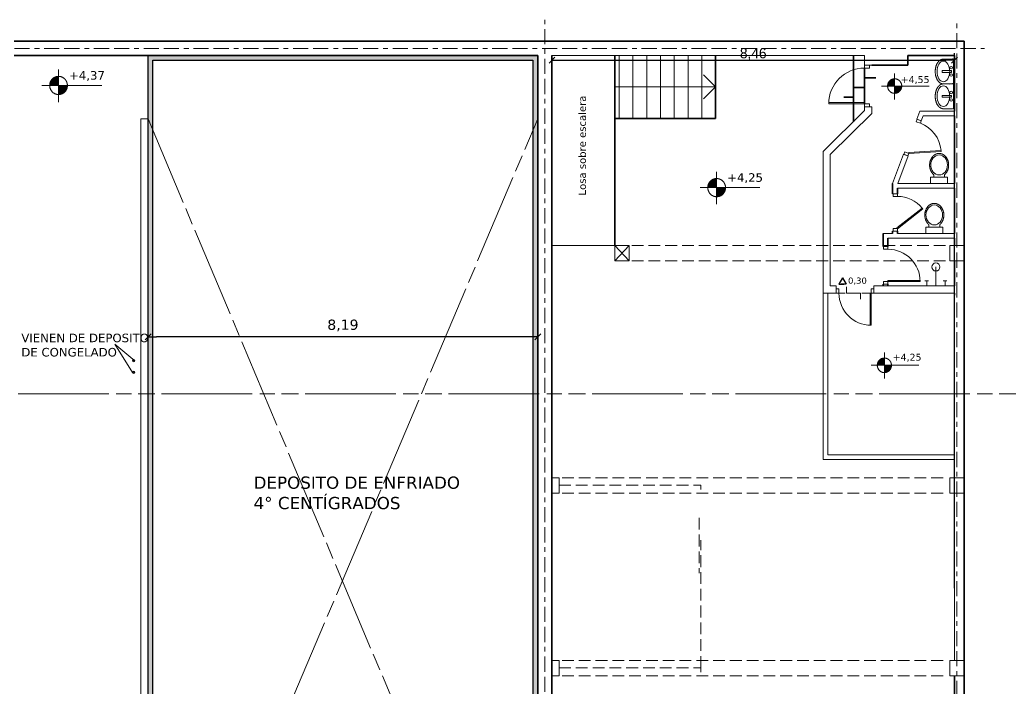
# Model space of a CAD drawing. Header units: metres. Extents: x -163 to 91, y -12 to 67.
# Drawn here: x -118.26 to -97.44, y 30.32 to 44.36 of the extents above; entities that cross this region are included whole.
import ezdxf

# ---------------------------------------------------------------- set-up
doc = ezdxf.new("R2010")
doc.units = ezdxf.units.M
doc.header["$LTSCALE"] = 0.508
doc.header["$PDMODE"] = 1
doc.header["$PDSIZE"] = -2
for name, pattern in [('STYLE_02', [0.694425, 0.48607, -0.208355]), ('STYLE_07', [1.875, 0.625, -0.20828, 0.625, -0.20836, 0.06943, -0.13893]), ('STYLE_09', [5, 3.75, -0.277785, 0.69443, -0.277785]), ('STYLE_10', [5.9375, 3.75, -0.277785, 0.69443, -0.277785, 0.625, -0.3125])]:
    doc.linetypes.add(name, pattern=pattern)
doc.layers.get('0').update_dxf_attribs({"lineweight": 18})
for name, color, linetype, lineweight in [('-40C', 160, 'Continuous', 20), ('CARPINTERIA', 7, 'Continuous', 13), ('Dimension', 7, 'Continuous', 5), ('Muros', 7, 'Continuous', 35), ('None', 7, 'Continuous', 5), ('panel nuevo', 7, 'Continuous', 30), ('TEXTO', 7, 'Continuous', 18), ('Zócalo', 7, 'Continuous', 9)]:
    doc.layers.add(name, color=color, linetype=linetype, lineweight=lineweight)
doc.styles.add('HoratioDBol', font='')
doc.styles.add('Verdana', font='verdana.ttf')
doc.styles.get('HoratioDBol').set_extended_font_data('HoratioDBol')
doc.dimstyles.new('personal', dxfattribs={"dimtxt": 0.214974, "dimasz": 0.179989, "dimexe": 0.15, "dimexo": 0.159, "dimgap": 0.001, "dimtad": 1, "dimzin": 3, "dimtxsty": 'HoratioDBol', "dimblk": 'VW_SLASH', "dimcen": 0, "dimdle": 0.001, "dimazin": 0, "dimtfac": 0.8, "dimtix": 1, "dimtmove": 0, "dimatfit": 0, "dimldrblk": 'VW_CONCAVEFILLED', "dimfxl": 0, "dimfrac": 2, "dimtolj": 1, "dimtzin": 3, "dimarcsym": 0})
pattern_1 = [(0, (-115.296002, 11.969912), (0.050229492, 0.029000004), [0.03348633, -0.06697266]), (120, (-115.296002, 11.969912), (-0.050229486, 0.029000014), [0.03348633, -0.06697266]), (60, (-115.262515, 12.027912), (6e-09, 0.058000018), [0.03348633, -0.06697266])]

# ---------------------------------------------------------------- blocks, each defined once
blk = doc.blocks.new('VW_SLASH')
at = {"color": 0, "linetype": 'ByBlock', "lineweight": -2}
blk.add_line((0, 0), (-1, 0), dxfattribs=at)
at = {"layer": 'Zócalo', "color": 0}
blk.add_lwpolyline([(0.35, 0.35), (-0.35, -0.35)], dxfattribs=at)
blk = doc.blocks.new('*D256')
at = {"layer": 'Defpoints', "color": 0, "lineweight": 0, "transparency": 16777216}
for p in [(-115.559, 37.7), (-115.559, 37.1), (-107.369, 37.1)]:
    blk.add_point(p, dxfattribs=at)
at = {"layer": 'Dimension', "color": 0, "lineweight": -2, "transparency": 16777216}
for p, q in [((-115.559, 37.259), (-115.559, 37.85)), ((-107.549, 37.7), (-115.379, 37.7)), ((-107.369, 37.259), (-107.369, 37.85))]:
    blk.add_line(p, q, dxfattribs=at)
at = {"layer": 'Dimension', "color": 0, "lineweight": -2, "transparency": 16777216, "xscale": 0.179989013671875, "yscale": 0.179989013671875, "zscale": 0.179989013671875, "rotation": 180}
blk.add_blockref('VW_SLASH', (-115.559, 37.7), dxfattribs=at)
at = {"layer": 'Dimension', "color": 0, "lineweight": -2, "transparency": 16777216, "xscale": 0.179989013671875, "yscale": 0.179989013671875, "zscale": 0.179989013671875}
blk.add_blockref('VW_SLASH', (-107.369, 37.7), dxfattribs=at)
at = {"layer": 'Dimension', "color": 0, "transparency": 16777216, "insert": (-111.464, 37.937), "char_height": 0.215, "attachment_point": 5, "style": 'Verdana'}
blk.add_mtext('\\A1;8,19', dxfattribs=at)
blk = doc.blocks.new('VW_CONCAVEFILLED')
at = {"linetype": 'ByBlock', "lineweight": 0}
blk.add_hatch(color=0, dxfattribs=at).paths.add_polyline_path([(-1.11, 0.3), (-1.08, 0.28), (-1.05, 0.26), (-1.01, 0.25), (-0.98, 0.23), (-0.95, 0.22), (-0.91, 0.2), (-0.88, 0.19), (-0.85, 0.17), (-0.81, 0.16), (-0.78, 0.15), (-0.75, 0.13), (-0.71, 0.12), (-0.68, 0.11), (-0.64, 0.1), (-0.61, 0.09), (-0.57, 0.08), (-0.54, 0.07), (-0.5, 0.06), (-0.47, 0.06), (-0.43, 0.05), (-0.4, 0.04), (-0.36, 0.04), (-0.33, 0.03), (-0.29, 0.02), (-0.26, 0.02), (-0.22, 0.01), (-0.18, 0.01), (-0.15, 0.01), (-0.11, 0.01), (-0.07, 0), (-0.04, 0), (0, 0), (-0.04, 0), (-0.07, 0), (-0.11, -0.01), (-0.15, -0.01), (-0.18, -0.01), (-0.22, -0.01), (-0.26, -0.02), (-0.29, -0.02), (-0.33, -0.03), (-0.36, -0.04), (-0.4, -0.04), (-0.43, -0.05), (-0.47, -0.06), (-0.5, -0.06), (-0.54, -0.07), (-0.57, -0.08), (-0.61, -0.09), (-0.64, -0.1), (-0.68, -0.11), (-0.71, -0.12), (-0.75, -0.13), (-0.78, -0.15), (-0.81, -0.16), (-0.85, -0.17), (-0.88, -0.19), (-0.91, -0.2), (-0.95, -0.22), (-0.98, -0.23), (-1.01, -0.25), (-1.05, -0.26), (-1.08, -0.28), (-1.11, -0.3), (-1.1, -0.28), (-1.08, -0.27), (-1.07, -0.25), (-1.06, -0.23), (-1.05, -0.22), (-1.04, -0.2), (-1.03, -0.18), (-1.02, -0.16), (-1.02, -0.14), (-1.01, -0.12), (-1.01, -0.1), (-1, -0.08), (-1, -0.06), (-1, -0.04), (-0.99, -0.02), (-0.99, 0), (-0.99, 0.02), (-1, 0.04), (-1, 0.06), (-1, 0.08), (-1.01, 0.1), (-1.01, 0.12), (-1.02, 0.14), (-1.02, 0.16), (-1.03, 0.18), (-1.04, 0.2), (-1.05, 0.22), (-1.06, 0.23), (-1.07, 0.25), (-1.08, 0.27), (-1.1, 0.28)])
at = {"layer": 'Zócalo', "color": 0}
blk.add_lwpolyline([(-1.11, 0.3), (-1.08, 0.28), (-1.05, 0.26), (-1.01, 0.25), (-0.98, 0.23), (-0.95, 0.22), (-0.91, 0.2), (-0.88, 0.19), (-0.85, 0.17), (-0.81, 0.16), (-0.78, 0.15), (-0.75, 0.13), (-0.71, 0.12), (-0.68, 0.11), (-0.64, 0.1), (-0.61, 0.09), (-0.57, 0.08), (-0.54, 0.07), (-0.5, 0.06), (-0.47, 0.06), (-0.43, 0.05), (-0.4, 0.04), (-0.36, 0.04), (-0.33, 0.03), (-0.29, 0.02), (-0.26, 0.02), (-0.22, 0.01), (-0.18, 0.01), (-0.15, 0.01), (-0.11, 0.01), (-0.07, 0), (-0.04, 0), (0, 0), (-0.04, 0), (-0.07, 0), (-0.11, -0.01), (-0.15, -0.01), (-0.18, -0.01), (-0.22, -0.01), (-0.26, -0.02), (-0.29, -0.02), (-0.33, -0.03), (-0.36, -0.04), (-0.4, -0.04), (-0.43, -0.05), (-0.47, -0.06), (-0.5, -0.06), (-0.54, -0.07), (-0.57, -0.08), (-0.61, -0.09), (-0.64, -0.1), (-0.68, -0.11), (-0.71, -0.12), (-0.75, -0.13), (-0.78, -0.15), (-0.81, -0.16), (-0.85, -0.17), (-0.88, -0.19), (-0.91, -0.2), (-0.95, -0.22), (-0.98, -0.23), (-1.01, -0.25), (-1.05, -0.26), (-1.08, -0.28), (-1.11, -0.3), (-1.1, -0.28), (-1.08, -0.27), (-1.07, -0.25), (-1.06, -0.23), (-1.05, -0.22), (-1.04, -0.2), (-1.03, -0.18), (-1.02, -0.16), (-1.02, -0.14), (-1.01, -0.12), (-1.01, -0.1), (-1, -0.08), (-1, -0.06), (-1, -0.04), (-0.99, -0.02), (-0.99, 0), (-0.99, 0.02), (-1, 0.04), (-1, 0.06), (-1, 0.08), (-1.01, 0.1), (-1.01, 0.12), (-1.02, 0.14), (-1.02, 0.16), (-1.03, 0.18), (-1.04, 0.2), (-1.05, 0.22), (-1.06, 0.23), (-1.07, 0.25), (-1.08, 0.27), (-1.1, 0.28)], close=True, dxfattribs=at)
blk = doc.blocks.new('Group')
at = {"color": 0, "linetype": 'Continuous', "lineweight": 20}
blk.add_wipeout([(0.135, 0.461), (0.134, 0.463), (0.133, 0.464), (0.132, 0.465), (0.131, 0.467), (0.13, 0.468), (0.129, 0.469), (0.128, 0.47), (0.127, 0.472), (0.127, 0.473), (0.126, 0.474), (0.125, 0.475), (0.124, 0.476), (0.123, 0.478), (0.122, 0.479), (0.12, 0.48), (0.119, 0.481), (0.118, 0.482), (0.117, 0.483), (0.116, 0.484), (0.115, 0.485), (0.114, 0.487), (0.113, 0.488), (0.112, 0.489), (0.111, 0.49), (0.11, 0.491), (0.109, 0.492), (0.108, 0.493), (0.106, 0.494), (0.105, 0.495), (0.104, 0.496), (0.103, 0.497), (0.102, 0.498), (0.101, 0.499), (0.1, 0.5), (0.098, 0.501), (0.097, 0.502), (0.096, 0.503), (0.095, 0.504), (0.094, 0.504), (0.092, 0.505), (0.091, 0.506), (0.09, 0.507), (0.089, 0.508), (0.087, 0.509), (0.086, 0.51), (0.085, 0.511), (0.084, 0.511), (0.082, 0.512), (0.081, 0.513), (0.08, 0.514), (0.078, 0.515), (0.077, 0.515), (0.076, 0.516), (0.074, 0.517), (0.073, 0.518), (0.072, 0.518), (0.07, 0.519), (0.069, 0.52), (0.068, 0.521), (0.066, 0.521), (0.065, 0.522), (0.063, 0.523), (0.062, 0.523), (0.06, 0.524), (0.059, 0.525), (0.058, 0.525), (0.056, 0.526), (0.055, 0.527), (0.053, 0.527), (0.052, 0.528), (0.05, 0.528), (0.049, 0.529), (0.048, 0.529), (0.046, 0.53), (0.045, 0.53), (0.043, 0.531), (0.042, 0.531), (0.04, 0.532), (0.039, 0.532), (0.038, 0.533), (0.036, 0.533), (0.035, 0.534), (0.033, 0.534), (0.032, 0.535), (0.03, 0.535), (0.029, 0.535), (0.027, 0.536), (0.026, 0.536), (0.024, 0.536), (0.023, 0.537), (0.021, 0.537), (0.02, 0.537), (0.018, 0.538), (0.017, 0.538), (0.015, 0.538), (0.014, 0.538), (0.013, 0.539), (0.011, 0.539), (0.01, 0.539), (0.008, 0.539), (0.007, 0.54), (0.005, 0.54), (0.004, 0.54), (0.002, 0.54), (0.001, 0.54), (-0.001, 0.54), (-0.002, 0.54), (-0.004, 0.541), (-0.005, 0.541), (-0.007, 0.541), (-0.008, 0.541), (-0.01, 0.541), (-0.012, 0.541), (-0.013, 0.541), (-0.015, 0.541), (-0.016, 0.541), (-0.018, 0.541), (-0.019, 0.541), (-0.021, 0.541), (-0.022, 0.541), (-0.024, 0.541), (-0.025, 0.541), (-0.027, 0.541), (-0.028, 0.541), (-0.03, 0.54), (-0.031, 0.54), (-0.033, 0.54), (-0.035, 0.54), (-0.036, 0.54), (-0.038, 0.54), (-0.039, 0.539), (-0.041, 0.539), (-0.042, 0.539), (-0.044, 0.539), (-0.045, 0.539), (-0.047, 0.538), (-0.048, 0.538), (-0.05, 0.538), (-0.051, 0.538), (-0.053, 0.537), (-0.054, 0.537), (-0.056, 0.537), (-0.057, 0.536), (-0.059, 0.536), (-0.06, 0.536), (-0.062, 0.535), (-0.063, 0.535), (-0.065, 0.534), (-0.066, 0.534), (-0.067, 0.534), (-0.069, 0.533), (-0.07, 0.533), (-0.072, 0.532), (-0.073, 0.532), (-0.075, 0.531), (-0.076, 0.531), (-0.078, 0.53), (-0.079, 0.53), (-0.08, 0.529), (-0.082, 0.529), (-0.083, 0.528), (-0.085, 0.528), (-0.086, 0.527), (-0.087, 0.527), (-0.089, 0.526), (-0.09, 0.525), (-0.091, 0.525), (-0.093, 0.524), (-0.094, 0.524), (-0.096, 0.523), (-0.097, 0.522), (-0.098, 0.522), (-0.1, 0.521), (-0.101, 0.52), (-0.102, 0.519), (-0.104, 0.519), (-0.105, 0.518), (-0.106, 0.517), (-0.108, 0.516), (-0.109, 0.516), (-0.11, 0.515), (-0.112, 0.514), (-0.113, 0.513), (-0.114, 0.512), (-0.116, 0.512), (-0.117, 0.511), (-0.118, 0.51), (-0.119, 0.509), (-0.121, 0.508), (-0.122, 0.507), (-0.123, 0.506), (-0.124, 0.505), (-0.126, 0.505), (-0.127, 0.504), (-0.128, 0.503), (-0.129, 0.502), (-0.131, 0.501), (-0.132, 0.5), (-0.133, 0.499), (-0.134, 0.498), (-0.135, 0.497), (-0.137, 0.496), (-0.138, 0.495), (-0.139, 0.494), (-0.14, 0.493), (-0.141, 0.492), (-0.142, 0.491), (-0.144, 0.49), (-0.145, 0.489), (-0.146, 0.488), (-0.147, 0.486), (-0.148, 0.485), (-0.149, 0.484), (-0.15, 0.483), (-0.151, 0.482), (-0.152, 0.481), (-0.153, 0.48), (-0.154, 0.479), (-0.155, 0.478), (-0.156, 0.476), (-0.157, 0.475), (-0.158, 0.474), (-0.159, 0.473), (-0.16, 0.472), (-0.161, 0.471), (-0.162, 0.469), (-0.163, 0.468), (-0.164, 0.467), (-0.165, 0.466), (-0.166, 0.464), (-0.166, 0.463), (-0.167, 0.462), (-0.168, 0.461), (-0.169, 0.459), (-0.17, 0.458), (-0.171, 0.457), (-0.172, 0.456), (-0.172, 0.454), (-0.173, 0.453), (-0.174, 0.452), (-0.175, 0.45), (-0.176, 0.449), (-0.176, 0.448), (-0.177, 0.446), (-0.178, 0.445), (-0.179, 0.444), (-0.179, 0.442), (-0.18, 0.441), (-0.181, 0.439), (-0.181, 0.438), (-0.182, 0.437), (-0.183, 0.435), (-0.184, 0.434), (-0.184, 0.432), (-0.185, 0.431), (-0.185, 0.429), (-0.186, 0.428), (-0.187, 0.427), (-0.187, 0.425), (-0.188, 0.424), (-0.189, 0.422), (-0.189, 0.421), (-0.19, 0.419), (-0.19, 0.418), (-0.191, 0.416), (-0.191, 0.415), (-0.192, 0.413), (-0.192, 0.412), (-0.193, 0.41), (-0.193, 0.409), (-0.194, 0.407), (-0.194, 0.406), (-0.195, 0.404), (-0.195, 0.403), (-0.195, 0.401), (-0.196, 0.4), (-0.196, 0.398), (-0.197, 0.397), (-0.197, 0.395), (-0.197, 0.394), (-0.198, 0.392), (-0.198, 0.391), (-0.198, 0.389), (-0.199, 0.388), (-0.199, 0.386), (-0.199, 0.385), (-0.199, 0.383), (-0.2, 0.382), (-0.2, 0.38), (-0.2, 0.379), (-0.2, 0.377), (-0.2, 0.376), (-0.201, 0.374), (-0.201, 0.373), (-0.201, 0.371), (-0.201, 0.37), (-0.201, 0.368), (-0.201, 0.367), (-0.202, 0.365), (-0.202, 0.363), (-0.202, 0.362), (-0.202, 0.36), (-0.202, 0.359), (-0.202, 0.357), (-0.202, 0.356), (-0.202, 0.354), (-0.202, 0.353), (-0.202, 0.351), (-0.202, 0.349), (-0.202, 0.348), (-0.202, 0.346), (-0.202, 0.345), (-0.202, 0.343), (-0.202, 0.342), (-0.202, 0.34), (-0.202, 0.338), (-0.201, 0.337), (-0.201, 0.335), (-0.201, 0.334), (-0.201, 0.332), (-0.201, 0.33), (-0.201, 0.329), (-0.2, 0.327), (-0.2, 0.326), (-0.2, 0.324), (-0.2, 0.323), (-0.2, 0.321), (-0.199, 0.319), (-0.199, 0.318), (-0.199, 0.316), (-0.199, 0.315), (-0.198, 0.313), (-0.198, 0.312), (-0.198, 0.31), (-0.197, 0.309), (-0.197, 0.307), (-0.197, 0.306), (-0.196, 0.304), (-0.196, 0.303), (-0.196, 0.301), (-0.195, 0.3), (-0.195, 0.298), (-0.194, 0.297), (-0.194, 0.295), (-0.193, 0.294), (-0.193, 0.292), (-0.193, 0.291), (-0.192, 0.289), (-0.192, 0.288), (-0.191, 0.286), (-0.191, 0.285), (-0.19, 0.283), (-0.189, 0.282), (-0.189, 0.28), (-0.188, 0.279), (-0.188, 0.277), (-0.187, 0.276), (-0.187, 0.275), (-0.186, 0.273), (-0.185, 0.272), (-0.185, 0.27), (-0.184, 0.269), (-0.183, 0.268), (-0.183, 0.266), (-0.182, 0.265), (-0.181, 0.263), (-0.181, 0.262), (-0.18, 0.261), (-0.179, 0.259), (-0.179, 0.258), (-0.178, 0.256), (-0.177, 0.255), (-0.176, 0.254), (-0.175, 0.252), (-0.175, 0.251), (-0.174, 0.25), (-0.173, 0.248), (-0.172, 0.247), (-0.171, 0.246), (-0.171, 0.244), (-0.17, 0.243), (-0.169, 0.242), (-0.168, 0.24), (-0.167, 0.239), (-0.166, 0.238), (-0.165, 0.236), (-0.164, 0.235), (-0.163, 0.234), (-0.162, 0.233), (-0.161, 0.231), (-0.16, 0.23), (-0.159, 0.229), (-0.159, 0.228), (-0.158, 0.226), (-0.157, 0.225), (-0.156, 0.224), (-0.155, 0.223), (-0.154, 0.222), (-0.153, 0.22), (-0.151, 0.219), (-0.15, 0.218), (-0.149, 0.217), (-0.148, 0.216), (-0.147, 0.215), (-0.146, 0.214), (-0.145, 0.213), (-0.144, 0.212), (-0.143, 0.21), (-0.142, 0.209), (-0.141, 0.208), (-0.14, 0.207), (-0.139, 0.206), (-0.137, 0.205), (-0.136, 0.204), (-0.135, 0.203), (-0.134, 0.202), (-0.133, 0.201), (-0.132, 0.2), (-0.13, 0.199), (-0.129, 0.198), (-0.128, 0.197), (-0.127, 0.197), (-0.126, 0.196), (-0.124, 0.195), (-0.123, 0.194), (-0.122, 0.193), (-0.121, 0.192), (-0.12, 0.191), (-0.118, 0.19), (-0.117, 0.189), (-0.116, 0.189), (-0.114, 0.188), (-0.113, 0.187), (-0.112, 0.186), (-0.111, 0.185), (-0.109, 0.185), (-0.108, 0.184), (-0.107, 0.183), (-0.105, 0.182), (-0.104, 0.182), (-0.103, 0.181), (-0.101, 0.18), (-0.1, 0.179), (-0.099, 0.179), (-0.097, 0.178), (-0.096, 0.177), (-0.094, 0.177), (-0.093, 0.176), (-0.092, 0.175), (-0.09, 0.175), (-0.089, 0.174), (-0.087, 0.173), (-0.086, 0.173), (-0.085, 0.172), (-0.083, 0.172), (-0.082, 0.171), (-0.08, 0.171), (-0.079, 0.17), (-0.077, 0.17), (-0.076, 0.169), (-0.075, 0.169), (-0.073, 0.168), (-0.072, 0.168), (-0.07, 0.167), (-0.069, 0.167), (-0.067, 0.166), (-0.066, 0.166), (-0.064, 0.165), (-0.063, 0.165), (-0.062, 0.165), (-0.06, 0.164), (-0.059, 0.164), (-0.057, 0.164), (-0.056, 0.163), (-0.054, 0.163), (-0.053, 0.163), (-0.051, 0.162), (-0.05, 0.162), (-0.048, 0.162), (-0.047, 0.161), (-0.045, 0.161), (-0.044, 0.161), (-0.042, 0.161), (-0.041, 0.161), (-0.039, 0.16), (-0.038, 0.16), (-0.036, 0.16), (-0.035, 0.16), (-0.033, 0.16), (-0.032, 0.16), (-0.03, 0.16), (-0.029, 0.159), (-0.027, 0.159), (-0.026, 0.159), (-0.024, 0.159), (-0.023, 0.159), (-0.021, 0.159), (-0.02, 0.159), (-0.018, 0.159), (-0.017, 0.159), (-0.015, 0.159), (-0.014, 0.159), (-0.012, 0.159), (-0.011, 0.159), (-0.009, 0.159), (-0.008, 0.159), (-0.006, 0.159), (-0.005, 0.159), (-0.003, 0.16), (-0.002, 0.16), (0, 0.16), (0.002, 0.16), (0.003, 0.16), (0.005, 0.16), (0.006, 0.161), (0.008, 0.161), (0.009, 0.161), (0.011, 0.161), (0.012, 0.161), (0.014, 0.162), (0.015, 0.162), (0.017, 0.162), (0.018, 0.162), (0.02, 0.163), (0.021, 0.163), (0.023, 0.163), (0.024, 0.164), (0.026, 0.164), (0.027, 0.164), (0.029, 0.165), (0.03, 0.165), (0.032, 0.166), (0.033, 0.166), (0.034, 0.166), (0.036, 0.167), (0.037, 0.167), (0.039, 0.168), (0.04, 0.168), (0.042, 0.169), (0.043, 0.169), (0.045, 0.17), (0.046, 0.17), (0.047, 0.171), (0.049, 0.171), (0.05, 0.172), (0.052, 0.172), (0.053, 0.173), (0.054, 0.174), (0.056, 0.174), (0.057, 0.175), (0.058, 0.175), (0.06, 0.176), (0.061, 0.177), (0.063, 0.177), (0.064, 0.178), (0.065, 0.179), (0.067, 0.179), (0.068, 0.18), (0.069, 0.181), (0.071, 0.182), (0.072, 0.182), (0.073, 0.183), (0.075, 0.184), (0.076, 0.185), (0.077, 0.185), (0.079, 0.186), (0.08, 0.187), (0.081, 0.188), (0.083, 0.189), (0.084, 0.19), (0.085, 0.19), (0.086, 0.191), (0.088, 0.192), (0.089, 0.193), (0.09, 0.194), (0.091, 0.195), (0.093, 0.196), (0.094, 0.197), (0.095, 0.198), (0.096, 0.199), (0.098, 0.2), (0.099, 0.201), (0.1, 0.202), (0.101, 0.203), (0.103, 0.204), (0.104, 0.205), (0.105, 0.206), (0.106, 0.207), (0.107, 0.208), (0.108, 0.209), (0.109, 0.21), (0.111, 0.211), (0.112, 0.212), (0.113, 0.213), (0.114, 0.214), (0.115, 0.215), (0.116, 0.216), (0.117, 0.218), (0.118, 0.219), (0.119, 0.22), (0.12, 0.221), (0.121, 0.222), (0.122, 0.223), (0.123, 0.224), (0.124, 0.226), (0.125, 0.227), (0.126, 0.228), (0.127, 0.229), (0.128, 0.23), (0.129, 0.232), (0.13, 0.233), (0.131, 0.234), (0.132, 0.235), (0.133, 0.236), (0.134, 0.238), (0.135, 0.239), (0.135, 0.24), (0.136, 0.241), (0.137, 0.243), (0.138, 0.244), (0.139, 0.245), (0.14, 0.247), (0.14, 0.248), (0.141, 0.249), (0.142, 0.251), (0.143, 0.252), (0.144, 0.253), (0.144, 0.255), (0.145, 0.256), (0.146, 0.257), (0.147, 0.259), (0.147, 0.26), (0.148, 0.262), (0.149, 0.263), (0.15, 0.264), (0.15, 0.266), (0.151, 0.267), (0.152, 0.269), (0.152, 0.27), (0.153, 0.272), (0.154, 0.273), (0.154, 0.274), (0.155, 0.276), (0.156, 0.277), (0.156, 0.279), (0.157, 0.28), (0.157, 0.282), (0.158, 0.283), (0.158, 0.285), (0.159, 0.286), (0.159, 0.288), (0.16, 0.289), (0.16, 0.291), (0.161, 0.292), (0.161, 0.294), (0.162, 0.295), (0.162, 0.297), (0.163, 0.298), (0.163, 0.3), (0.164, 0.301), (0.164, 0.303), (0.164, 0.304), (0.165, 0.306), (0.165, 0.307), (0.165, 0.309), (0.166, 0.31), (0.166, 0.312), (0.166, 0.313), (0.167, 0.315), (0.167, 0.316), (0.167, 0.318), (0.168, 0.319), (0.168, 0.321), (0.168, 0.322), (0.168, 0.324), (0.168, 0.325), (0.169, 0.327), (0.169, 0.328), (0.169, 0.33), (0.169, 0.331), (0.169, 0.333), (0.169, 0.334), (0.169, 0.336), (0.17, 0.338), (0.17, 0.339), (0.17, 0.341), (0.17, 0.342), (0.17, 0.344), (0.17, 0.345), (0.17, 0.347), (0.17, 0.348), (0.17, 0.35), (0.17, 0.352), (0.17, 0.353), (0.17, 0.355), (0.17, 0.356), (0.17, 0.358), (0.17, 0.359), (0.17, 0.361), (0.17, 0.363), (0.169, 0.364), (0.169, 0.366), (0.169, 0.367), (0.169, 0.369), (0.169, 0.371), (0.169, 0.372), (0.168, 0.374), (0.168, 0.375), (0.168, 0.377), (0.168, 0.378), (0.168, 0.38), (0.167, 0.382), (0.167, 0.383), (0.167, 0.385), (0.167, 0.386), (0.166, 0.388), (0.166, 0.389), (0.166, 0.391), (0.165, 0.392), (0.165, 0.394), (0.165, 0.395), (0.164, 0.397), (0.164, 0.398), (0.164, 0.4), (0.163, 0.401), (0.163, 0.403), (0.162, 0.404), (0.162, 0.406), (0.161, 0.407), (0.161, 0.409), (0.161, 0.41), (0.16, 0.412), (0.16, 0.413), (0.159, 0.415), (0.159, 0.416), (0.158, 0.418), (0.157, 0.419), (0.157, 0.421), (0.156, 0.422), (0.156, 0.423), (0.155, 0.425), (0.155, 0.426), (0.154, 0.428), (0.153, 0.429), (0.153, 0.43), (0.152, 0.432), (0.151, 0.433), (0.151, 0.435), (0.15, 0.436), (0.149, 0.437), (0.149, 0.439), (0.148, 0.44), (0.147, 0.442), (0.147, 0.443), (0.146, 0.444), (0.145, 0.446), (0.144, 0.447), (0.143, 0.448), (0.143, 0.45), (0.142, 0.451), (0.141, 0.452), (0.14, 0.454), (0.139, 0.455), (0.139, 0.456), (0.138, 0.458), (0.137, 0.459), (0.136, 0.46)], dxfattribs=at).dxf.layer = 'None'
at = {"layer": 'None', "linetype": 'Continuous', "lineweight": 0}
for points in [[(-0.016, 0.35), (-0.016, 0.541), (-0.018, 0.541), (-0.019, 0.541), (-0.021, 0.541), (-0.022, 0.541), (-0.024, 0.541), (-0.025, 0.541), (-0.027, 0.541), (-0.028, 0.541), (-0.03, 0.54), (-0.031, 0.54), (-0.033, 0.54), (-0.035, 0.54), (-0.036, 0.54), (-0.038, 0.54), (-0.039, 0.54), (-0.041, 0.539), (-0.042, 0.539), (-0.044, 0.539), (-0.045, 0.539), (-0.047, 0.538), (-0.048, 0.538), (-0.05, 0.538), (-0.051, 0.538), (-0.053, 0.537), (-0.054, 0.537), (-0.055, 0.537), (-0.057, 0.536), (-0.058, 0.536), (-0.06, 0.536), (-0.061, 0.535), (-0.063, 0.535), (-0.064, 0.535), (-0.066, 0.534), (-0.067, 0.534), (-0.069, 0.533), (-0.07, 0.533), (-0.071, 0.532), (-0.073, 0.532), (-0.074, 0.532), (-0.076, 0.531), (-0.077, 0.531), (-0.079, 0.53), (-0.08, 0.529), (-0.081, 0.529), (-0.083, 0.528), (-0.084, 0.528), (-0.086, 0.527), (-0.087, 0.527), (-0.088, 0.526), (-0.09, 0.525), (-0.091, 0.525), (-0.093, 0.524), (-0.094, 0.524), (-0.095, 0.523), (-0.097, 0.522), (-0.098, 0.521), (-0.1, 0.521), (-0.101, 0.52), (-0.102, 0.519), (-0.104, 0.519), (-0.105, 0.518), (-0.106, 0.517), (-0.108, 0.516), (-0.109, 0.515), (-0.11, 0.515), (-0.112, 0.514), (-0.113, 0.513), (-0.114, 0.512), (-0.116, 0.511), (-0.117, 0.511), (-0.118, 0.51), (-0.119, 0.509), (-0.121, 0.508), (-0.122, 0.507), (-0.123, 0.506), (-0.124, 0.505), (-0.126, 0.504), (-0.127, 0.503), (-0.128, 0.503), (-0.129, 0.502), (-0.131, 0.501), (-0.132, 0.5), (-0.133, 0.499), (-0.134, 0.498), (-0.135, 0.497), (-0.136, 0.496), (-0.138, 0.495), (-0.139, 0.494), (-0.14, 0.493), (-0.141, 0.492), (-0.142, 0.491), (-0.143, 0.49), (-0.144, 0.488), (-0.145, 0.487), (-0.146, 0.486), (-0.147, 0.485), (-0.149, 0.484), (-0.15, 0.483), (-0.151, 0.482), (-0.152, 0.481), (-0.153, 0.48), (-0.154, 0.479), (-0.155, 0.477), (-0.156, 0.476), (-0.157, 0.475), (-0.158, 0.474), (-0.159, 0.473), (-0.16, 0.471), (-0.161, 0.47), (-0.162, 0.469), (-0.162, 0.468), (-0.163, 0.467), (-0.164, 0.465), (-0.165, 0.464), (-0.166, 0.463), (-0.167, 0.462), (-0.168, 0.46), (-0.169, 0.459), (-0.17, 0.458), (-0.17, 0.456), (-0.171, 0.455), (-0.172, 0.454), (-0.173, 0.452), (-0.174, 0.451), (-0.175, 0.45), (-0.175, 0.448), (-0.176, 0.447), (-0.177, 0.446), (-0.178, 0.444), (-0.179, 0.443), (-0.179, 0.441), (-0.18, 0.44), (-0.181, 0.439), (-0.181, 0.437), (-0.182, 0.436), (-0.183, 0.434), (-0.184, 0.433), (-0.184, 0.431), (-0.185, 0.43), (-0.185, 0.429), (-0.186, 0.427), (-0.187, 0.426), (-0.187, 0.424), (-0.188, 0.423), (-0.189, 0.421), (-0.189, 0.42), (-0.19, 0.419), (-0.19, 0.417), (-0.191, 0.416), (-0.191, 0.414), (-0.192, 0.413), (-0.192, 0.411), (-0.193, 0.41), (-0.193, 0.408), (-0.194, 0.407), (-0.194, 0.405), (-0.195, 0.404), (-0.195, 0.402), (-0.195, 0.401), (-0.196, 0.399), (-0.196, 0.398), (-0.197, 0.396), (-0.197, 0.395), (-0.197, 0.393), (-0.198, 0.392), (-0.198, 0.39), (-0.198, 0.389), (-0.198, 0.387), (-0.199, 0.386), (-0.199, 0.384), (-0.199, 0.383), (-0.2, 0.381), (-0.2, 0.38), (-0.2, 0.378), (-0.2, 0.377), (-0.2, 0.375), (-0.201, 0.374), (-0.201, 0.372), (-0.201, 0.37), (-0.201, 0.369), (-0.201, 0.367), (-0.201, 0.366), (-0.202, 0.364), (-0.202, 0.363), (-0.202, 0.361), (-0.202, 0.36), (-0.202, 0.358), (-0.202, 0.356), (-0.202, 0.355), (-0.202, 0.353), (-0.202, 0.352), (-0.202, 0.35)], [(-0.016, 0.35), (-0.016, 0.159), (-0.014, 0.159), (-0.013, 0.159), (-0.011, 0.159), (-0.01, 0.159), (-0.008, 0.159), (-0.007, 0.159), (-0.005, 0.159), (-0.004, 0.159), (-0.002, 0.16), (-0.001, 0.16), (0.001, 0.16), (0.003, 0.16), (0.004, 0.16), (0.006, 0.16), (0.007, 0.16), (0.009, 0.161), (0.01, 0.161), (0.012, 0.161), (0.013, 0.161), (0.015, 0.161), (0.016, 0.162), (0.018, 0.162), (0.019, 0.162), (0.021, 0.163), (0.022, 0.163), (0.023, 0.163), (0.025, 0.164), (0.026, 0.164), (0.028, 0.164), (0.029, 0.165), (0.031, 0.165), (0.032, 0.165), (0.034, 0.166), (0.035, 0.166), (0.037, 0.167), (0.038, 0.167), (0.039, 0.168), (0.041, 0.168), (0.042, 0.168), (0.044, 0.169), (0.045, 0.169), (0.047, 0.17), (0.048, 0.171), (0.049, 0.171), (0.051, 0.172), (0.052, 0.172), (0.054, 0.173), (0.055, 0.173), (0.056, 0.174), (0.058, 0.175), (0.059, 0.175), (0.061, 0.176), (0.062, 0.176), (0.063, 0.177), (0.065, 0.178), (0.066, 0.179), (0.068, 0.179), (0.069, 0.18), (0.07, 0.181), (0.072, 0.181), (0.073, 0.182), (0.074, 0.183), (0.076, 0.184), (0.077, 0.184), (0.078, 0.185), (0.08, 0.186), (0.081, 0.187), (0.082, 0.188), (0.084, 0.189), (0.085, 0.189), (0.086, 0.19), (0.087, 0.191), (0.089, 0.192), (0.09, 0.193), (0.091, 0.194), (0.092, 0.195), (0.094, 0.196), (0.095, 0.197), (0.096, 0.197), (0.097, 0.198), (0.099, 0.199), (0.1, 0.2), (0.101, 0.201), (0.102, 0.202), (0.103, 0.203), (0.104, 0.204), (0.106, 0.205), (0.107, 0.206), (0.108, 0.207), (0.109, 0.208), (0.11, 0.209), (0.111, 0.21), (0.112, 0.212), (0.113, 0.213), (0.114, 0.214), (0.116, 0.215), (0.117, 0.216), (0.118, 0.217), (0.119, 0.218), (0.12, 0.219), (0.121, 0.22), (0.122, 0.221), (0.123, 0.223), (0.124, 0.224), (0.125, 0.225), (0.126, 0.226), (0.127, 0.227), (0.128, 0.229), (0.129, 0.23), (0.13, 0.231), (0.13, 0.232), (0.131, 0.233), (0.132, 0.235), (0.133, 0.236), (0.134, 0.237), (0.135, 0.238), (0.136, 0.24), (0.137, 0.241), (0.138, 0.242), (0.138, 0.244), (0.139, 0.245), (0.14, 0.246), (0.141, 0.248), (0.142, 0.249), (0.143, 0.25), (0.143, 0.252), (0.144, 0.253), (0.145, 0.255), (0.146, 0.256), (0.147, 0.257), (0.147, 0.259), (0.148, 0.26), (0.149, 0.261), (0.149, 0.263), (0.15, 0.264), (0.151, 0.266), (0.152, 0.267), (0.152, 0.269), (0.153, 0.27), (0.153, 0.271), (0.154, 0.273), (0.155, 0.274), (0.155, 0.276), (0.156, 0.277), (0.157, 0.279), (0.157, 0.28), (0.158, 0.281), (0.158, 0.283), (0.159, 0.284), (0.159, 0.286), (0.16, 0.287), (0.16, 0.289), (0.161, 0.29), (0.161, 0.292), (0.162, 0.293), (0.162, 0.295), (0.163, 0.296), (0.163, 0.298), (0.163, 0.299), (0.164, 0.301), (0.164, 0.302), (0.165, 0.304), (0.165, 0.305), (0.165, 0.307), (0.166, 0.308), (0.166, 0.31), (0.166, 0.311), (0.166, 0.313), (0.167, 0.314), (0.167, 0.316), (0.167, 0.317), (0.168, 0.319), (0.168, 0.32), (0.168, 0.322), (0.168, 0.323), (0.168, 0.325), (0.169, 0.326), (0.169, 0.328), (0.169, 0.33), (0.169, 0.331), (0.169, 0.333), (0.169, 0.334), (0.17, 0.336), (0.17, 0.337), (0.17, 0.339), (0.17, 0.34), (0.17, 0.342), (0.17, 0.344), (0.17, 0.345), (0.17, 0.347), (0.17, 0.348), (0.17, 0.35)]]:
    blk.add_hatch(color=7, dxfattribs=at).paths.add_polyline_path(points)
at = {"layer": 'None', "color": 0, "linetype": 'Continuous', "lineweight": 20}
for p, q in [((-0.016, 0), (-0.016, 0.684)), ((-0.364, 0.35), (0.892, 0.35))]:
    blk.add_line(p, q, dxfattribs=at)
for points in [[(0.135, 0.461), (0.106, 0.503), (0.015, 0.545), (-0.084, 0.535), (-0.165, 0.476), (-0.206, 0.383), (-0.196, 0.281), (-0.138, 0.197), (-0.048, 0.155), (0.051, 0.165), (0.132, 0.225), (0.174, 0.318), (0.164, 0.42), (0.135, 0.461)], [(-0.016, 0.541), (-0.066, 0.541), (-0.152, 0.49), (-0.202, 0.401), (-0.202, 0.35)], [(-0.016, 0.159), (0.034, 0.159), (0.12, 0.21), (0.17, 0.299), (0.17, 0.35)]]:
    blk.add_open_spline(points, degree=2, dxfattribs=at)
blk = doc.blocks.new('nivel')
at = {"layer": 'None', "color": 0}
blk.add_blockref('Group', (0, 0), dxfattribs=at)
blk = doc.blocks.new('LAVA MANO')
at = {"layer": 'None', "color": 0}
for points in [[(-0.253, 0.2), (0.267, 0.2), (0.267, 0.18), (-0.253, 0.18)], [(-0.013, 0.14), (0.027, 0.14), (0.027, -0.06), (-0.013, -0.06)]]:
    blk.add_lwpolyline(points, close=True, dxfattribs=at)
for centre, major_axis, ratio in [((0.0045, -0.0325), (0.2175, 0), 0.6091954), ((-0.073, 0.13), (0.025, 0), 1), ((0.082, 0.13), (0.025, 0), 1)]:
    blk.add_ellipse(centre, major_axis=major_axis, ratio=ratio, dxfattribs=at)
blk.add_open_spline([(0.232, -0.121), (0.197, -0.16), (0.077, -0.205), (-0.063, -0.205), (-0.183, -0.16), (-0.218, -0.121), (-0.247, -0.089), (-0.252, -0.054), (-0.2525, -0.054), (-0.253, -0.054), (-0.253, -0.0455), (-0.253, -0.037), (-0.253, 0.0815), (-0.253, 0.2), (0.007, 0.2), (0.267, 0.2), (0.267, 0.0815), (0.267, -0.037), (0.267, -0.0455), (0.267, -0.054), (0.2665, -0.054), (0.266, -0.054), (0.26, -0.089), (0.232, -0.121)], degree=2, knots=[0, 0, 0, 1, 2, 3, 4, 4, 5, 5, 6, 6, 7, 7, 8, 8, 9, 9, 10, 10, 11, 11, 12, 12, 13, 13, 13], dxfattribs=at)
blk = doc.blocks.new('p4 (0.70 (2D)')
at = {"layer": 'CARPINTERIA', "color": 0, "flags": 128}
for points in [[(0.28, 0.64), (0.3, 0.64), (0.3, 0.04), (0.28, 0.04)], [(-0.3, 0.04), (-0.3, -0.04), (-0.35, -0.04), (-0.35, 0.04)], [(0.3, 0.04), (0.3, -0.04), (0.35, -0.04), (0.35, 0.04)]]:
    blk.add_lwpolyline(points, close=True, dxfattribs=at)
at = {"layer": 'CARPINTERIA', "color": 0}
blk.add_arc((0.3, 0.041), 0.6, 90, 180, dxfattribs=at)
blk = doc.blocks.new('*D349')
at = {"layer": 'Defpoints', "color": 0, "lineweight": 0, "transparency": 16777216}
for p in [(-107.069, 43.61), (-98.609, 43.509), (-98.609, 32.257)]:
    blk.add_point(p, dxfattribs=at)
at = {"layer": 'Dimension', "color": 0, "lineweight": -2, "transparency": 16777216}
for p, q in [((-106.889, 43.509), (-98.789, 43.509)), ((-98.609, 32.416), (-98.609, 43.659)), ((-107.069, 43.451), (-107.069, 43.359))]:
    blk.add_line(p, q, dxfattribs=at)
at = {"layer": 'Dimension', "color": 0, "lineweight": -2, "transparency": 16777216, "xscale": 0.179989013671875, "yscale": 0.179989013671875, "zscale": 0.179989013671875, "rotation": 180}
blk.add_blockref('VW_SLASH', (-107.069, 43.509), dxfattribs=at)
at = {"layer": 'Dimension', "color": 0, "lineweight": -2, "transparency": 16777216, "xscale": 0.179989013671875, "yscale": 0.179989013671875, "zscale": 0.179989013671875}
blk.add_blockref('VW_SLASH', (-98.609, 43.509), dxfattribs=at)
at = {"layer": 'Dimension', "color": 0, "lineweight": 5, "transparency": 16777216, "insert": (-102.839, 43.638), "char_height": 0.215, "attachment_point": 5, "style": 'HoratioDBol'}
blk.add_mtext('\\A1;8,46', dxfattribs=at)

msp = doc.modelspace()

# ---------------------------------------------------------------- hatches: boundary and pattern name
at = {"layer": 'panel nuevo', "linetype": 'Continuous', "lineweight": 9}
h = msp.add_hatch(dxfattribs=at)
h.set_pattern_fill('HONEY', style=0, pattern_type=2)
h.set_pattern_definition(pattern_1)
h.paths.add_polyline_path([(-115.459, 23.02), (-115.559, 22.92), (-115.559, 42.28), (-115.459, 42.18)])
h = msp.add_hatch(dxfattribs=at)
h.set_pattern_fill('HONEY', style=0, pattern_type=2)
h.set_pattern_definition(pattern_1)
h.paths.add_polyline_path([(-107.469, 42.18), (-107.369, 42.28), (-107.369, 22.92), (-107.469, 23.02)])
at = {"layer": 'Zócalo', "linetype": 'Continuous', "lineweight": 0}
h = msp.add_hatch(dxfattribs=at)
h.set_pattern_fill('HONEY', color=256, scale=0.02)
h.set_pattern_definition([(0, (-116.23879, 2e-15), (0.09525, 0.05499261), [0.0635, -0.127]), (120, (-116.23879, 2e-15), (-0.09525, 0.05499261), [0.0635, -0.127]), (60, (-116.23879, 2e-15), (2e-10, 0.109985226), [-0.127, 0.0635])])
h.paths.add_polyline_path([(-107.469, 43.51), (-107.469, 42.2), (-107.369, 42.2), (-107.369, 43.61), (-115.559, 43.61), (-115.559, 42.2), (-115.459, 42.2), (-115.459, 43.51)])

# ---------------------------------------------------------------- linework, layer by layer
at = {"layer": '-40C', "linetype": 'Continuous', "lineweight": 0}
for p, q in [((-115.884, 36.953), (-116.256, 37.542)), ((-116.256, 37.542), (-115.834, 37.198))]:
    msp.add_line(p, q, dxfattribs=at)
for centre, radius in [((-115.859, 37.198), 0.025), ((-115.859, 37.198), 0.025), ((-115.859, 37.198), 0.00613), ((-115.859, 37.198), 0.00613), ((-115.859, 36.953), 0.025), ((-115.859, 36.953), 0.025), ((-115.859, 36.953), 0.00613), ((-115.859, 36.953), 0.00613)]:
    msp.add_circle(centre, radius, dxfattribs=at)
at = {"color": 253, "lineweight": 5}
for q in [(-103.883, 43.203), (-103.883, 42.697)]:
    msp.add_line((-103.629, 42.95), q, dxfattribs=at)
at = {"lineweight": 5}
for p, q in [((-99.001, 39.167), (-99.001, 38.77)), ((-99.232, 38.874), (-99.154, 38.874)), ((-99.193, 38.77), (-99.193, 38.874)), ((-98.769, 38.874), (-98.847, 38.874)), ((-98.808, 38.77), (-98.808, 38.874))]:
    msp.add_line(p, q, dxfattribs=at)
at = {"lineweight": 30}
for p, q in [((-100.963, 38.937), (-101.038, 38.808)), ((-100.963, 38.937), (-100.888, 38.808)), ((-101.038, 38.808), (-100.933, 38.808)), ((-100.888, 38.808), (-100.992, 38.808))]:
    msp.add_line(p, q, dxfattribs=at)
at = {"lineweight": 5}
msp.add_circle((-99.001, 39.167), 0.0844, dxfattribs=at)
at = {"layer": 'CARPINTERIA', "flags": 128}
for points in [[(-99.327, 42.187), (-99.412, 42.219), (-99.392, 42.271), (-99.307, 42.239)], [(-99.567, 41.554), (-99.652, 41.586), (-99.672, 41.533), (-99.587, 41.501)], [(-98.893, 41.617), (-98.892, 41.594), (-99.568, 41.552), (-99.569, 41.575)], [(-99.809, 40.65), (-99.899, 40.65), (-99.899, 40.706), (-99.809, 40.706)], [(-99.288, 40.406), (-99.274, 40.388), (-99.809, 39.972), (-99.822, 39.99)], [(-99.809, 39.973), (-99.899, 39.973), (-99.899, 39.916), (-99.809, 39.916)]]:
    msp.add_lwpolyline(points, close=True, dxfattribs=at)
at = {"layer": 'CARPINTERIA'}
for centre, start, end in [((-99.566, 41.553), 5.3773, 69.228), ((-99.808, 39.973), 39.7719, 90)]:
    msp.add_arc(centre, 0.677, start, end, dxfattribs=at)
at = {"layer": 'Muros'}
for p, q in [((-124.689, 43.91), (-107.069, 43.91)), ((-124.689, 43.91), (-98.409, 43.91)), ((-98.409, 43.91), (-98.409, -2.214)), ((-124.389, 43.61), (-107.369, 43.61)), ((-112.159, 43.61), (-107.369, 43.61)), ((-107.369, 43.61), (-107.369, 7.52)), ((-107.369, 16.417), (-107.369, 43.61)), ((-107.369, 43.61), (-107.369, 43.54)), ((-107.069, 43.61), (-107.069, -3.956)), ((-105.749, 43.61), (-105.749, 39.619)), ((-103.629, 43.61), (-103.629, 42.29)), ((-99.589, 43.61), (-98.609, 43.61)), ((-99.589, 43.61), (-99.589, 43.41)), ((-98.609, 43.61), (-98.609, 42.44)), ((-100.349, 43.41), (-99.589, 43.41)), ((-105.749, 42.29), (-103.629, 42.29)), ((-98.609, 42.34), (-98.609, 40.92)), ((-99.909, 40.92), (-99.909, 40.706)), ((-99.809, 40.82), (-99.809, 40.706)), ((-98.609, 40.82), (-98.609, 39.87)), ((-100.109, 39.87), (-100.109, 39.595)), ((-100.009, 39.77), (-100.009, 39.595)), ((-99.909, 39.916), (-99.909, 39.87)), ((-99.809, 39.916), (-99.809, 39.87)), ((-98.609, 39.77), (-98.609, 39.619)), ((-98.609, 39.299), (-98.609, 38.77)), ((-100.109, 38.805), (-100.109, 38.77)), ((-100.009, 38.805), (-100.009, 38.77)), ((-98.609, 38.62), (-98.609, 38.578)), ((-98.609, 30.578), (-98.609, 27.058))]:
    msp.add_line(p, q, dxfattribs=at)
at = {"layer": 'Muros', "lineweight": 5}
for p, q in [((-107.069, 43.61), (-100.499, 43.61)), ((-100.499, 43.61), (-100.499, 43.41)), ((-100.349, 43.41), (-100.499, 43.41)), ((-100.499, 42.532), (-100.499, 42.453)), ((-100.499, 42.532), (-100.349, 42.532)), ((-100.349, 42.532), (-100.349, 42.39)), ((-101.369, 41.59), (-100.499, 42.453)), ((-101.219, 41.527), (-100.349, 42.39)), ((-99.339, 42.44), (-99.401, 42.275)), ((-99.307, 42.239), (-99.401, 42.275)), ((-99.339, 42.44), (-98.609, 42.44)), ((-99.269, 42.34), (-99.307, 42.239)), ((-99.269, 42.34), (-98.609, 42.34)), ((-101.369, 41.59), (-101.369, 38.62)), ((-101.219, 41.527), (-101.219, 38.77)), ((-99.678, 41.535), (-99.909, 40.92)), ((-99.585, 41.5), (-99.802, 40.92)), ((-99.585, 41.5), (-99.678, 41.535)), ((-99.809, 40.82), (-98.609, 40.82)), ((-99.802, 40.92), (-98.609, 40.92)), ((-99.809, 40.706), (-99.909, 40.706)), ((-100.109, 39.87), (-99.909, 39.87)), ((-100.009, 39.77), (-98.609, 39.77)), ((-99.809, 39.916), (-99.909, 39.916)), ((-99.809, 39.87), (-98.609, 39.87)), ((-105.749, 39.619), (-107.069, 39.619)), ((-100.009, 39.595), (-100.109, 39.595)), ((-98.609, 39.299), (-98.609, 38.77)), ((-101.219, 38.77), (-101.095, 38.77)), ((-101.095, 38.62), (-101.095, 38.77)), ((-100.305, 38.77), (-98.609, 38.77)), ((-100.305, 38.62), (-100.305, 38.77)), ((-100.009, 38.805), (-100.109, 38.805)), ((-101.369, 38.62), (-101.095, 38.62)), ((-101.369, 38.62), (-101.369, 35.12)), ((-101.269, 38.62), (-101.269, 35.22)), ((-100.305, 38.62), (-98.609, 38.62)), ((-98.609, 38.62), (-98.609, 34.738)), ((-101.269, 35.22), (-98.609, 35.22)), ((-101.369, 35.12), (-98.609, 35.12)), ((-98.609, 34.418), (-98.609, 30.898))]:
    msp.add_line(p, q, dxfattribs=at)
at = {"layer": 'Muros', "linetype": 'Continuous', "lineweight": 0}
for p, q in [((-105.659, 43.61), (-105.659, 42.29)), ((-105.369, 43.61), (-105.369, 42.29)), ((-105.079, 43.61), (-105.079, 42.29)), ((-104.789, 43.61), (-104.789, 42.29)), ((-104.499, 43.61), (-104.499, 42.29)), ((-104.209, 43.61), (-104.209, 42.29)), ((-103.919, 43.61), (-103.919, 42.29)), ((-103.629, 43.61), (-103.629, 42.29))]:
    msp.add_line(p, q, dxfattribs=at)
at = {"layer": 'Muros', "linetype": 'Continuous'}
for p, q in [((-100.735, 43.61), (-100.735, 42.219)), ((-100.5, 43.347), (-100.5, 42.595))]:
    msp.add_line(p, q, dxfattribs=at)
at = {"layer": 'Muros', "color": 7, "linetype": 'Continuous'}
for p, q in [((-100.5, 42.937), (-100.5, 43.142)), ((-100.5, 43.142), (-100.265, 43.142)), ((-100.735, 42.733), (-100.735, 42.937)), ((-100.735, 42.937), (-100.5, 42.937)), ((-100.936, 42.733), (-100.735, 42.733))]:
    msp.add_line(p, q, dxfattribs=at)
at = {"layer": 'Muros', "color": 253, "lineweight": 5}
for p, q in [((-103.629, 42.95), (-105.749, 42.95)), ((-105.749, 39.299), (-105.449, 39.619)), ((-105.749, 39.619), (-105.449, 39.299)), ((-101.038, 38.619), (-100.909, 38.619)), ((-100.558, 38.62), (-100.384, 38.62))]:
    msp.add_line(p, q, dxfattribs=at)
at = {"layer": 'Muros', "color": 253, "linetype": 'STYLE_02', "lineweight": 5}
for p, q in [((-105.394, 39.619), (-98.757, 39.619)), ((-105.394, 39.299), (-98.757, 39.299)), ((-106.919, 34.586), (-103.939, 34.586)), ((-106.857, 34.738), (-98.757, 34.738)), ((-103.939, 34.492), (-103.939, 34.586)), ((-106.857, 34.418), (-98.757, 34.418)), ((-103.976, 33.897), (-103.976, 32.734)), ((-103.939, 30.746), (-103.939, 33.427)), ((-106.857, 30.898), (-98.757, 30.898)), ((-106.919, 30.746), (-103.939, 30.746)), ((-103.939, 30.652), (-103.939, 30.746)), ((-106.857, 30.578), (-98.757, 30.578))]:
    msp.add_line(p, q, dxfattribs=at)
at = {"layer": 'Muros', "color": 6, "lineweight": 5}
for p, q in [((-100.882, 38.751), (-100.882, 38.62)), ((-100.882, 38.62), (-100.582, 38.62)), ((-100.582, 38.62), (-100.582, 38.489))]:
    msp.add_line(p, q, dxfattribs=at)
at = {"layer": 'Muros', "color": 7, "lineweight": 5}
for points in [[(-99.114, 41.057), (-98.755, 41.057), (-98.755, 40.92), (-99.114, 40.92)], [(-99.214, 40.007), (-98.856, 40.007), (-98.856, 39.87), (-99.214, 39.87)]]:
    msp.add_lwpolyline(points, close=True, dxfattribs=at)
at = {"layer": 'Muros', "linetype": 'Continuous', "lineweight": 0}
for points in [[(-105.449, 39.299), (-105.749, 39.299), (-105.749, 39.619), (-105.449, 39.619)], [(-98.409, 39.299), (-98.709, 39.299), (-98.709, 39.619), (-98.409, 39.619)], [(-107.069, 34.418), (-106.919, 34.418), (-106.919, 34.738), (-107.069, 34.738)], [(-98.409, 34.418), (-98.709, 34.418), (-98.709, 34.738), (-98.409, 34.738)], [(-107.069, 30.578), (-106.919, 30.578), (-106.919, 30.898), (-107.069, 30.898)], [(-98.409, 30.578), (-98.709, 30.578), (-98.709, 30.898), (-98.409, 30.898)], [(-98.409, 30.578), (-98.709, 30.578), (-98.709, 30.898), (-98.409, 30.898)]]:
    msp.add_lwpolyline(points, close=True, dxfattribs=at)
at = {"layer": 'None', "color": 7, "linetype": 'STYLE_07', "lineweight": 5}
for p, q in [((-107.219, -4.3), (-107.219, 44.36)), ((-98.559, -2.715), (-98.559, 44.36)), ((-125.071, 43.76), (-97.976, 43.76))]:
    msp.add_line(p, q, dxfattribs=at)
at = {"layer": 'None', "color": 253, "linetype": 'STYLE_09', "lineweight": 5}
for p, q in [((-115.559, 22.92), (-107.369, 42.28)), ((-115.559, 42.28), (-107.369, 22.812))]:
    msp.add_line(p, q, dxfattribs=at)
at = {"layer": 'None', "linetype": 'STYLE_10'}
msp.add_line((-95.272, 36.5), (-127.089, 36.5), dxfattribs=at)
at = {"layer": 'None'}
msp.add_lwpolyline([(-115.559, 42.28), (-115.559, 22.92), (-107.369, 22.92), (-107.369, 22.77), (-115.709, 22.77), (-115.709, 42.28)], close=True, dxfattribs=at)
for centre in [(-98.932, 41.31), (-99.033, 40.26)]:
    msp.add_ellipse(centre, major_axis=(0, -0.21), ratio=0.833333, dxfattribs=at)
for points in [[(-99.032, 41.52), (-99.078, 41.487), (-99.132, 41.373), (-99.132, 41.242), (-99.105, 41.185)], [(-98.759, 41.185), (-98.732, 41.242), (-98.732, 41.373), (-98.786, 41.487), (-98.878, 41.552), (-98.986, 41.552), (-99.032, 41.52)], [(-99.105, 41.185), (-99.083, 41.137), (-99.046, 41.106)], [(-99.046, 41.106), (-99.046, 41.082), (-99.046, 41.057)], [(-98.818, 41.106), (-98.781, 41.137), (-98.759, 41.185)], [(-98.818, 41.057), (-98.818, 41.082), (-98.818, 41.106)], [(-99.133, 40.47), (-99.179, 40.437), (-99.233, 40.323), (-99.233, 40.192), (-99.206, 40.135)], [(-98.86, 40.135), (-98.833, 40.192), (-98.833, 40.323), (-98.887, 40.437), (-98.979, 40.502), (-99.087, 40.502), (-99.133, 40.47)], [(-99.206, 40.135), (-99.184, 40.087), (-99.147, 40.056)], [(-99.147, 40.056), (-99.147, 40.032), (-99.147, 40.007)], [(-98.919, 40.056), (-98.882, 40.087), (-98.86, 40.135)], [(-98.919, 40.007), (-98.919, 40.032), (-98.919, 40.056)]]:
    msp.add_open_spline(points, degree=2, dxfattribs=at)
at = {"layer": 'panel nuevo'}
for p, q in [((-115.559, 22.92), (-115.559, 43.61)), ((-115.559, 43.61), (-107.369, 43.61)), ((-115.459, 23.02), (-115.459, 43.51)), ((-115.459, 43.51), (-107.469, 43.51)), ((-107.469, 43.51), (-107.469, 23.02))]:
    msp.add_line(p, q, dxfattribs=at)
at = {"layer": 'Zócalo'}
for p, q in [((-115.459, 43.51), (-107.469, 43.51)), ((-115.459, 23.02), (-115.459, 42.18))]:
    msp.add_line(p, q, dxfattribs=at)

# ---------------------------------------------------------------- block references
at = {"layer": 'None', "color": 7, "rotation": 270}
for p in [(-98.809, 43.28), (-98.809, 42.76)]:
    msp.add_blockref('LAVA MANO', p, dxfattribs=at)
at = {"layer": 'None', "color": 7}
for p in [(-117.425, 42.631), (-103.592, 40.484)]:
    msp.add_blockref('nivel', p, dxfattribs=at)
for p, xscale, yscale, zscale, rotation in [((-100.449, 42.971), -1.254, 1.254, 1.254, 90), ((-100.054, 39.2), 1.1286, 1.1286, 1.1286, 270), ((-100.7, 38.665), -1.1286, 1.1286, 1.1286, 180)]:
    msp.add_blockref('p4 (0.70 (2D)', p, dxfattribs=dict(at, xscale=xscale, yscale=yscale, zscale=zscale, rotation=rotation))
at = {"layer": 'None', "color": 7, "xscale": 0.8, "yscale": 0.8, "zscale": 0.8}
for p in [(-99.854, 42.688), (-100.07, 36.821)]:
    msp.add_blockref('nivel', p, dxfattribs=at)

# ---------------------------------------------------------------- texts
at = {"layer": '-40C', "linetype": 'Continuous', "lineweight": 0, "insert": (-118.223, 37.766), "char_height": 0.17942, "attachment_point": 1, "line_spacing_factor": 1.003239, "style": 'Verdana'}
msp.add_mtext('\\A1;VIENEN DE DEPOSITO\\PDE CONGELADO', dxfattribs=at)
at = {"layer": 'None', "color": 7, "insert": (-106.51, 40.669), "char_height": 0.15379, "attachment_point": 1, "rotation": 90, "line_spacing_factor": 1.003239, "style": 'Verdana'}
msp.add_mtext('Losa sobre escalera', dxfattribs=at)
at = {"layer": 'None', "color": 7, "insert": (-100.846, 38.945), "char_height": 0.1291, "attachment_point": 1, "line_spacing_factor": 1.003239, "style": 'Verdana'}
msp.add_mtext('0,30', dxfattribs=at)
at = {"layer": 'TEXTO', "insert": (-113.342, 34.764), "char_height": 0.25632, "attachment_point": 1, "line_spacing_factor": 1.003239, "style": 'Verdana'}
msp.add_mtext('DEPOSITO DE ENFRIADO\\P4° CENTÍGRADOS', dxfattribs=at)

# ---------------------------------------------------------------- dimensions: what is measured, and where the dimension line sits
at = {"layer": 'Dimension'}
dim = msp.add_linear_dim(base=(-115.559, 37.7), p1=(-107.369, 37.1), p2=(-115.559, 37.1), dimstyle='personal', override={"dimgap": 0.1, "dimpost": '<>', "dimtxsty": 'Verdana', "dimtmove": 2}, dxfattribs=at)
dim.commit()
dim.dimension.update_dxf_attribs({"geometry": '*D256', "text_midpoint": (-111.464, 37.937)})

# ---------------------------------------------------------------- next in the draw order: texts
at = {"layer": 'None', "color": 7, "attachment_point": 1, "line_spacing_factor": 1.003239, "style": 'Verdana'}
for s, insert, char_height in [(' +4,37', (-117.299, 43.282), 0.1794), (' +4,55', (-99.8, 43.177), 0.1435), (' +4,25', (-103.466, 41.136), 0.1794), (' +4,25', (-99.969, 37.343), 0.1435)]:
    msp.add_mtext(s, dxfattribs=dict(at, insert=insert, char_height=char_height))

# ---------------------------------------------------------------- next in the draw order: dimensions: what is measured, and where the dimension line sits
at = {"layer": 'Dimension', "lineweight": 5}
dim = msp.add_linear_dim(base=(-98.609, 43.509), p1=(-107.069, 43.61), p2=(-98.609, 32.257), dimstyle='personal', override={"dimpost": '<>'}, dxfattribs=at)
dim.commit()
dim.dimension.update_dxf_attribs({"geometry": '*D349', "text_midpoint": (-102.839, 43.638)})

doc.saveas('drawing.dxf')
